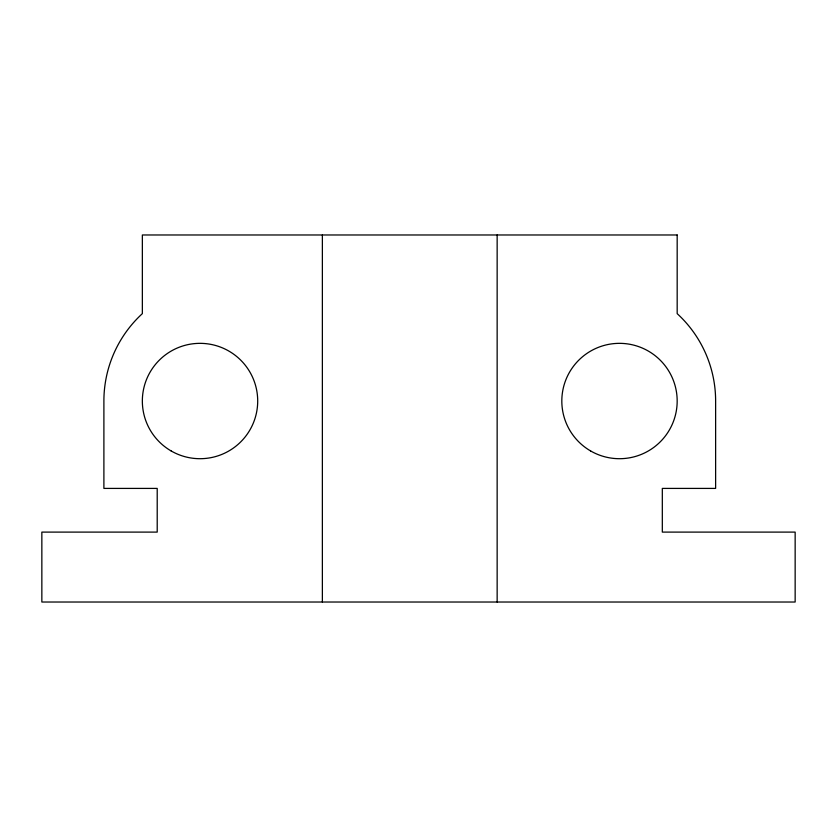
<?xml version="1.0" encoding="UTF-8"?>
<svg xmlns="http://www.w3.org/2000/svg" width="837" height="837" viewBox="0 0 837 837"><rect width="100%" height="100%" fill="white"/><g stroke="black" fill="none" stroke-linecap="round" stroke-linejoin="round"><path stroke-width="1.26" d="M497.147 234.977L497.147 602.023M322.371 234.977L322.371 602.023M677.175 234.977L142.353 234.977L142.353 313.634A118.53 118.53 0 0 0 103.893 401.017L103.893 488.41L157.21 488.41L157.21 532.102L41.85 532.102L41.85 602.023L795.15 602.023L795.15 532.102L662.318 532.102L662.318 488.41L715.625 488.41L715.625 401.017A118.53 118.53 0 0 0 677.175 313.634L677.175 234.977M171.187 450.976A57.68 57.68 0 0 0 257.702 401.017A57.68 57.68 0 0 0 171.187 351.069A57.68 57.68 0 0 0 171.187 450.976M590.66 450.976A57.68 57.68 0 0 0 677.175 401.017A57.68 57.68 0 0 0 590.66 351.069A57.68 57.68 0 0 0 590.66 450.976"/></g></svg>
